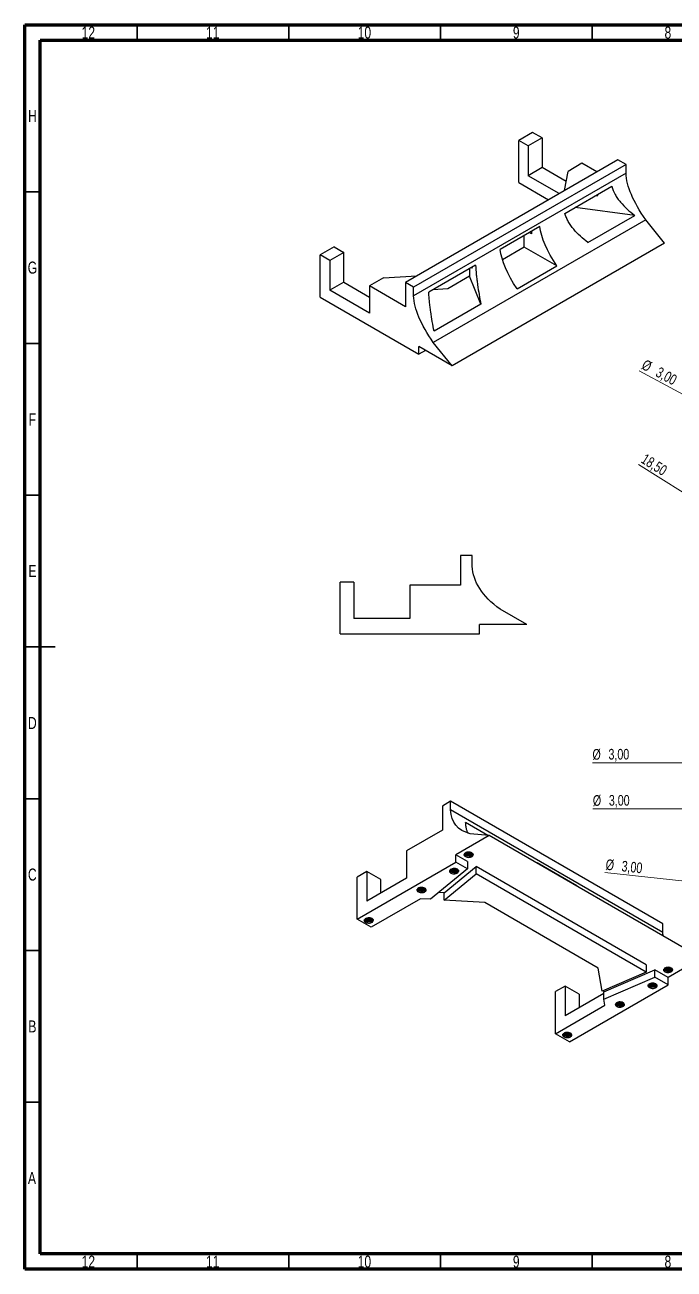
# Model space of a CAD drawing. Header units: millimetres. Extents: x 15 to 589, y 5 to 415.
# Drawn here: x 15 to 229, y 5 to 415 of the extents above; entities that cross this region are included whole.
import ezdxf

# ---------------------------------------------------------------- set-up
doc = ezdxf.new("R2010")
doc.units = ezdxf.units.MM
doc.styles.add('SLDTEXTSTYLE0', font='TXT', dxfattribs={"width": 0.75})
doc.dimstyles.new('SLDDIMSTYLE0', dxfattribs={"dimtxt": 3.5, "dimasz": 3.302, "dimexe": 0, "dimexo": 0.0625, "dimgap": 0.875, "dimtad": 1, "dimrnd": 1e-09, "dimzin": 12, "dimdsep": 46, "dimtxsty": 'SLDTEXTSTYLE0', "dimsah": 1, "dimcen": 0.09, "dimadec": 0, "dimazin": 3, "dimtfac": 1, "dimtofl": 0, "dimtmove": 0, "dimatfit": 3, "dimfxl": 1, "dimfrac": 2, "dimtolj": 1, "dimtzin": 12, "dimarcsym": 0})
doc.dimstyles.new('SLDDIMSTYLE3', dxfattribs={"dimtxt": 3.5, "dimasz": 3.302, "dimexe": 0, "dimexo": 0.0625, "dimgap": 0.875, "dimtad": 1, "dimrnd": 1e-09, "dimzin": 12, "dimdsep": 46, "dimtxsty": 'SLDTEXTSTYLE0', "dimblk1": 'NONE', "dimsah": 1, "dimcen": 0, "dimadec": 0, "dimazin": 3, "dimtfac": 1, "dimtmove": 0, "dimatfit": 3, "dimldrblk": 'NONE', "dimfxl": 1, "dimfrac": 2, "dimtolj": 1, "dimtzin": 12, "dimarcsym": 0})

# ---------------------------------------------------------------- blocks, each defined once
blk = doc.blocks.new('_D_30')
at = {"color": 7, "linetype": 'Continuous', "lineweight": 0}
for q in [(202.1, 171.87), (240.58, 171.87)]:
    blk.add_line((237.58, 171.87), q, dxfattribs=at)
at = {"color": 7, "linetype": 'Continuous', "lineweight": 18}
blk.add_solid([(237.58, 171.87), (234.28, 172.37), (234.28, 171.36)], dxfattribs=at)
at = {"color": 7, "linetype": 'Continuous', "lineweight": 18, "char_height": 3.5, "attachment_point": 1, "style": 'SLDTEXTSTYLE0'}
for s, insert in [('%%c', (202.1, 176.37)), ('3,00', (207.38, 176.42))]:
    blk.add_mtext(s, dxfattribs=dict(at, insert=insert))
blk = doc.blocks.new('_None')
blk = doc.blocks.new('_D_32')
at = {"color": 7, "linetype": 'Continuous', "lineweight": 0}
for q in [(202.23, 156.68), (240.58, 156.68)]:
    blk.add_line((237.58, 156.68), q, dxfattribs=at)
at = {"color": 7, "linetype": 'Continuous', "lineweight": 18}
blk.add_solid([(237.58, 156.68), (234.28, 157.19), (234.28, 156.17)], dxfattribs=at)
at = {"color": 7, "linetype": 'Continuous', "lineweight": 18, "char_height": 3.5, "attachment_point": 1, "style": 'SLDTEXTSTYLE0'}
for s, insert in [('%%c', (202.23, 161.18)), ('3,00', (207.51, 161.23))]:
    blk.add_mtext(s, dxfattribs=dict(at, insert=insert))
blk = doc.blocks.new('_D_34')
at = {"color": 7, "linetype": 'Continuous', "lineweight": 0}
for q in [(206.2, 135.64), (240.57, 131.94)]:
    blk.add_line((237.59, 132.26), q, dxfattribs=at)
at = {"color": 7, "linetype": 'Continuous', "lineweight": 18}
blk.add_solid([(237.59, 132.26), (234.36, 133.12), (234.25, 132.11)], dxfattribs=at)
at = {"color": 7, "linetype": 'Continuous', "lineweight": 18, "char_height": 3.5, "attachment_point": 1, "rotation": 353.8422, "style": 'SLDTEXTSTYLE0'}
for s, insert in [('%%c', (206.68, 140.11)), ('3,00', (211.93, 139.6))]:
    blk.add_mtext(s, dxfattribs=dict(at, insert=insert))
blk = doc.blocks.new('_D_41')
at = {"color": 7, "linetype": 'Continuous', "lineweight": 0}
for p, q in [((231.99, 260.89), (217.27, 270.09)), ((247.68, 251.09), (231.99, 260.89)), ((252.05, 258.08), (247.15, 250.24))]:
    blk.add_line(p, q, dxfattribs=at)
at = {"color": 7, "linetype": 'Continuous', "lineweight": 18}
for points in [[(231.99, 260.89), (234.52, 258.71), (235.06, 259.57)], [(247.68, 251.09), (245.15, 253.27), (244.61, 252.41)]]:
    blk.add_solid(points, dxfattribs=at)
at = {"color": 7, "linetype": 'Continuous', "lineweight": 18, "insert": (219.66, 273.92), "char_height": 3.5, "attachment_point": 1, "rotation": 328, "style": 'SLDTEXTSTYLE0'}
blk.add_mtext('18,50', dxfattribs=at)
blk = doc.blocks.new('_D_44')
at = {"color": 7, "linetype": 'Continuous', "lineweight": 0}
for q in [(217.51, 300.96), (246.65, 285.27)]:
    blk.add_line((244.01, 286.7), q, dxfattribs=at)
at = {"color": 7, "linetype": 'Continuous', "lineweight": 18}
blk.add_solid([(244.01, 286.7), (241.34, 288.71), (240.86, 287.81)], dxfattribs=at)
at = {"color": 7, "linetype": 'Continuous', "lineweight": 18, "char_height": 3.5, "attachment_point": 1, "rotation": 331.7027, "style": 'SLDTEXTSTYLE0'}
for s, insert in [('%%c', (219.64, 304.92)), ('3,00', (224.31, 302.46))]:
    blk.add_mtext(s, dxfattribs=dict(at, insert=insert))

msp = doc.modelspace()

# ---------------------------------------------------------------- linework, layer by layer
at = {"color": 7, "linetype": 'Continuous', "lineweight": 70}
for p, q in [((15, 5), (15, 415)), ((15, 415), (589, 415)), ((20, 10), (20, 410)), ((20, 410), (584, 410)), ((584, 10), (20, 10)), ((589, 5), (15, 5))]:
    msp.add_line(p, q, dxfattribs=at)
at = {"color": 7, "linetype": 'Continuous', "lineweight": 35}
for p, q in [((52, 410), (52, 415)), ((102, 410), (102, 415)), ((152, 410), (152, 415)), ((202, 410), (202, 415)), ((20, 360), (15, 360)), ((20, 310), (15, 310)), ((20, 260), (15, 260)), ((15, 210), (25, 210)), ((20, 210), (15, 210)), ((20, 160), (15, 160)), ((20, 110), (15, 110)), ((20, 60), (15, 60)), ((52, 10), (52, 5)), ((102, 10), (102, 5)), ((152, 10), (152, 5)), ((202, 10), (202, 5))]:
    msp.add_line(p, q, dxfattribs=at)
at = {"color": 7, "linetype": 'Continuous', "lineweight": 25}
for p, q in [((182.36874, 379.59264), (177.77255, 376.93931)), ((185.55072, 377.75572), (180.95453, 375.10239)), ((185.55072, 377.75572), (182.36874, 379.59264)), ((185.55072, 377.75572), (185.55072, 367.95723)), ((177.77255, 363.05812), (177.77255, 376.93931)), ((180.95453, 375.10239), (177.77255, 376.93931)), ((180.95453, 375.10239), (180.95453, 365.3039)), ((210.46821, 370.5455), (140.46464, 330.1333)), ((198.6322, 369.3874), (194.03601, 366.73408)), ((203.54716, 366.55006), (198.6322, 369.3874)), ((213.16062, 368.9912), (210.46821, 370.5455)), ((213.15603, 366.13596), (143.15246, 325.72376)), ((213.16062, 368.9912), (143.15705, 328.579)), ((185.55072, 367.95723), (180.95453, 365.3039)), ((191.17152, 359.40576), (180.95453, 365.3039)), ((193.42352, 363.41236), (185.55072, 367.95723)), ((192.86501, 360.38339), (194.03601, 366.73408)), ((213.15603, 366.13596), (213.16062, 368.9912)), ((177.77255, 363.05812), (187.63541, 357.36441)), ((193.0428, 352.89834), (208.4682, 361.80323)), ((203.29705, 358.81799), (203.86448, 358.74237)), ((203.86448, 358.74237), (203.86448, 359.14556)), ((216.03118, 352.22158), (196.4022, 354.83768)), ((219.64394, 350.78619), (149.64037, 310.37399)), ((184.78609, 348.57837), (171.70461, 341.0266)), ((200.60579, 343.31669), (216.03118, 352.22158)), ((225.85907, 343.05464), (219.64394, 350.78619)), ((179.63518, 341.75344), (179.63518, 345.60482)), ((182.00716, 346.12441), (181.2712, 346.54927)), ((182.00716, 346.97413), (182.00716, 346.12441)), ((116.96137, 341.83376), (112.36517, 339.18044)), ((116.96137, 341.83376), (120.14335, 339.99684)), ((225.85907, 343.05464), (155.85549, 302.64244)), ((179.63518, 341.75344), (172.45322, 337.60739)), ((190.36082, 335.56166), (179.63518, 341.75344)), ((112.36517, 325.29924), (112.36517, 339.18044)), ((115.54715, 337.34352), (112.36517, 339.18044)), ((120.14335, 339.99684), (115.54715, 337.34352)), ((115.54715, 337.34352), (115.54715, 327.54503)), ((120.14335, 330.19835), (120.14335, 339.99684)), ((133.22482, 331.62853), (144.22573, 332.30453)), ((163.55661, 335.87633), (148.13122, 326.97144)), ((161.60396, 332.18527), (154.4077, 328.03096)), ((161.60396, 334.74908), (161.60396, 332.18527)), ((165.30267, 322.93663), (161.60396, 332.18527)), ((162.36276, 335.18713), (162.49376, 334.85956)), ((162.49376, 334.85956), (162.49376, 335.26275)), ((177.27934, 328.00989), (190.36082, 335.56166)), ((120.14335, 330.19835), (115.54715, 327.54503)), ((120.14335, 330.19835), (128.62863, 325.29991)), ((133.22482, 331.62853), (128.62863, 328.9752)), ((128.62863, 328.9752), (128.62863, 319.99325)), ((140.46464, 322.14242), (128.62863, 328.9752)), ((143.15705, 328.579), (140.46464, 330.1333)), ((140.46464, 330.1333), (140.46464, 322.14242)), ((143.15246, 325.72376), (143.15705, 328.579)), ((154.4077, 328.03096), (149.43752, 327.72555)), ((112.36517, 325.29924), (144.89208, 306.52186)), ((128.62863, 319.99325), (115.54715, 327.54503)), ((165.30267, 322.93663), (149.87727, 314.03174)), ((155.85549, 302.64244), (144.89208, 308.97148)), ((144.89208, 306.52186), (144.89208, 308.97148)), ((147.01375, 307.74667), (144.89208, 306.52186)), ((155.85549, 302.64244), (149.64037, 310.37399)), ((162.45551, 240.15556), (158.64787, 240.15556)), ((158.64787, 240.15556), (158.64787, 230.3693)), ((162.44902, 236.65556), (162.45551, 240.15556)), ((123.40922, 231.3693), (118.90922, 231.3693)), ((118.90922, 214.3693), (118.90922, 231.3693)), ((123.40922, 231.3693), (123.40922, 219.3693)), ((141.90922, 230.3693), (141.90922, 219.3693)), ((158.64787, 230.3693), (141.90922, 230.3693)), ((180.41382, 217.3693), (171.62431, 222.44393)), ((141.90922, 219.3693), (123.40922, 219.3693)), ((180.41382, 217.3693), (164.90922, 217.3693)), ((164.90922, 214.3693), (164.90922, 217.3693)), ((118.90922, 214.3693), (164.90922, 214.3693)), ((155.31369, 159.15803), (152.62128, 157.60373)), ((152.62128, 157.60373), (152.62128, 149.61285)), ((155.3091, 156.29749), (155.31369, 159.15803)), ((225.31267, 115.88528), (155.3091, 156.29749)), ((225.31726, 118.74583), (155.31369, 159.15803)), ((167.58333, 147.92112), (160.28786, 152.1327)), ((152.62128, 149.61285), (140.78527, 142.78007)), ((168.01213, 147.88278), (157.04872, 141.55373)), ((168.01213, 147.88278), (161.79701, 148.4385)), ((238.01571, 107.47057), (168.01213, 147.88278)), ((140.78527, 142.78007), (140.78527, 133.79812)), ((157.04872, 139.10411), (157.04872, 141.55373)), ((160.89383, 139.334), (157.04872, 141.55373)), ((160.0904, 141.07309), (160.23071, 141.24763)), ((160.23071, 141.24763), (160.23071, 140.94143)), ((124.52181, 120.32673), (157.04872, 139.10411)), ((127.70379, 136.04484), (124.52181, 134.20792)), ((127.70379, 136.04484), (127.70379, 126.24635)), ((132.29999, 133.39151), (127.70379, 136.04484)), ((160.89383, 136.88438), (148.68613, 126.85902)), ((153.23515, 129.02911), (163.76497, 137.67653)), ((155.29924, 135.65349), (155.43955, 135.82803)), ((155.43955, 135.82803), (155.43955, 135.52183)), ((160.89383, 136.88438), (157.04872, 139.10411)), ((160.89383, 139.334), (160.89383, 136.88438)), ((219.84019, 105.305), (163.76497, 137.67653)), ((163.76497, 135.22691), (163.76497, 137.67653)), ((196.94273, 131.29332), (183.86126, 138.84509)), ((183.86126, 138.84509), (183.88753, 138.71811)), ((124.52181, 120.32673), (124.52181, 134.20792)), ((140.78527, 133.79812), (127.70379, 126.24635)), ((132.29999, 128.89967), (132.29999, 133.39151)), ((153.23515, 126.57949), (163.76497, 135.22691)), ((219.84019, 102.85537), (163.76497, 135.22691)), ((196.94273, 131.29332), (196.84588, 131.23741)), ((196.96951, 131.16604), (196.94273, 131.29332)), ((144.55958, 129.45362), (144.69989, 129.62816)), ((144.69989, 129.62816), (144.69989, 129.32195)), ((153.23515, 129.02911), (151.46133, 129.13811)), ((153.23515, 126.57949), (153.23515, 129.02911)), ((145.38146, 127.06209), (129.11801, 117.6734)), ((148.68613, 126.85902), (145.38146, 127.06209)), ((166.56434, 125.76041), (153.23515, 126.57949)), ((203.93783, 104.18516), (166.56434, 125.76041)), ((129.11801, 117.6734), (124.52181, 120.32673)), ((127.17849, 119.41973), (127.3188, 119.59427)), ((127.3188, 119.59427), (127.3188, 119.28806)), ((225.31267, 115.88528), (225.31726, 118.74583)), ((225.42992, 114.73619), (225.31267, 115.88528)), ((238.01571, 107.47057), (227.0523, 101.14153)), ((205.33038, 96.63289), (203.93783, 104.18516)), ((219.84019, 102.85537), (205.33038, 96.63289)), ((205.82192, 96.41673), (222.69923, 103.6545)), ((219.84019, 105.305), (219.84019, 102.85537)), ((227.0523, 101.14153), (222.69923, 103.6545)), ((222.69923, 101.20488), (222.69923, 103.6545)), ((225.85133, 103.11011), (225.99164, 103.28465)), ((225.99164, 103.28465), (225.99164, 102.97845)), ((194.52538, 79.91452), (227.0523, 98.69191)), ((205.82192, 93.9671), (222.69923, 101.20488)), ((227.0523, 98.69191), (222.69923, 101.20488)), ((227.0523, 98.69191), (227.0523, 101.14153)), ((193.11117, 98.28596), (189.92919, 96.44904)), ((189.92919, 82.56785), (189.92919, 96.44904)), ((193.11117, 98.28596), (193.11117, 88.48747)), ((197.70736, 95.63264), (193.11117, 98.28596)), ((205.82192, 95.82523), (193.11117, 88.48747)), ((197.70736, 95.63264), (197.70736, 91.1408)), ((205.74896, 96.8124), (205.82192, 96.41673)), ((205.82192, 93.9671), (205.82192, 96.41673)), ((220.70662, 97.89461), (220.84692, 98.06915)), ((220.84692, 98.06915), (220.84692, 97.76295)), ((189.92919, 82.56785), (206.19265, 91.95654)), ((206.19265, 91.95654), (205.82192, 93.9671)), ((209.96696, 91.69474), (210.10727, 91.86928)), ((210.10727, 91.86928), (210.10727, 91.56308)), ((194.52538, 79.91452), (189.92919, 82.56785)), ((192.58587, 81.66085), (192.72618, 81.83539)), ((192.72618, 81.83539), (192.72618, 81.52919))]:
    msp.add_line(p, q, dxfattribs=at)
at = {"color": 7, "linetype": 'Continuous', "lineweight": 25, "flags": 128}
for points in [[(160.23071, 140.94143), (160.51536, 140.81269), (160.84511, 140.72701), (161.2008, 140.68938), (161.56175, 140.70199), (161.90698, 140.76409), (162.21644, 140.87209), (162.47214, 141.0197), (162.65922, 141.19834), (162.7668, 141.39765), (162.78863, 141.60602), (162.72345, 141.81135), (162.57504, 142.00171), (162.35203, 142.16604), (162.06737, 142.29478), (161.73762, 142.38046), (161.38193, 142.41809), (161.02098, 142.40548), (160.67575, 142.34338), (160.36629, 142.23538), (160.11059, 142.08777), (159.92352, 141.90912), (159.81594, 141.70982), (159.7941, 141.50145), (159.85928, 141.29612), (160.00769, 141.10576), (160.23071, 140.94143)], [(155.43955, 135.52183), (155.7242, 135.39308), (156.05395, 135.30741), (156.40964, 135.26978), (156.77059, 135.28238), (157.11583, 135.34449), (157.42528, 135.45249), (157.68098, 135.6001), (157.86806, 135.77874), (157.97564, 135.97804), (157.99747, 136.18642), (157.93229, 136.39175), (157.78388, 136.58211), (157.56087, 136.74644), (157.27621, 136.87518), (156.94646, 136.96086), (156.59077, 136.99848), (156.22982, 136.98588), (155.88459, 136.92378), (155.57513, 136.81578), (155.31943, 136.66817), (155.13236, 136.48952), (155.02478, 136.29022), (155.00294, 136.08185), (155.06813, 135.87652), (155.21653, 135.68615), (155.43955, 135.52183)], [(144.69989, 129.32195), (144.98454, 129.19321), (145.31429, 129.10754), (145.66998, 129.06991), (146.03093, 129.08251), (146.37617, 129.14462), (146.68563, 129.25261), (146.94132, 129.40022), (147.1284, 129.57887), (147.23598, 129.77817), (147.25781, 129.98654), (147.19263, 130.19188), (147.04422, 130.38224), (146.82121, 130.54657), (146.53656, 130.67531), (146.2068, 130.76098), (145.85112, 130.79861), (145.49017, 130.78601), (145.14493, 130.7239), (144.83547, 130.61591), (144.57977, 130.4683), (144.3927, 130.28965), (144.28512, 130.09035), (144.26329, 129.88198), (144.32847, 129.67664), (144.47688, 129.48628), (144.69989, 129.32195)], [(127.3188, 119.28806), (127.60345, 119.15932), (127.93321, 119.07365), (128.28889, 119.03602), (128.64984, 119.04862), (128.99508, 119.11073), (129.30454, 119.21872), (129.56024, 119.36633), (129.74731, 119.54498), (129.85489, 119.74428), (129.87672, 119.95265), (129.81154, 120.15799), (129.66313, 120.34835), (129.44012, 120.51268), (129.15547, 120.64142), (128.82571, 120.72709), (128.47003, 120.76472), (128.10908, 120.75212), (127.76384, 120.69001), (127.45438, 120.58202), (127.19868, 120.43441), (127.01161, 120.25576), (126.90403, 120.05646), (126.8822, 119.84809), (126.94738, 119.64275), (127.09579, 119.45239), (127.3188, 119.28806)], [(225.99164, 102.97845), (226.27629, 102.84971), (226.60604, 102.76403), (226.96173, 102.72641), (227.32268, 102.73901), (227.66792, 102.80111), (227.97737, 102.90911), (228.23307, 103.05672), (228.42015, 103.23537), (228.52773, 103.43467), (228.54956, 103.64304), (228.48438, 103.84837), (228.33597, 104.03874), (228.11296, 104.20306), (227.8283, 104.33181), (227.49855, 104.41748), (227.14286, 104.45511), (226.78191, 104.4425), (226.43668, 104.3804), (226.12722, 104.2724), (225.87152, 104.12479), (225.68445, 103.94615), (225.57687, 103.74685), (225.55503, 103.53847), (225.62021, 103.33314), (225.76862, 103.14278), (225.99164, 102.97845)], [(220.84692, 97.76295), (221.13158, 97.63421), (221.46133, 97.54853), (221.81702, 97.51091), (222.17797, 97.52351), (222.5232, 97.58561), (222.83266, 97.69361), (223.08836, 97.84122), (223.27543, 98.01987), (223.38301, 98.21917), (223.40485, 98.42754), (223.33966, 98.63287), (223.19126, 98.82324), (222.96824, 98.98756), (222.68359, 99.11631), (222.35384, 99.20198), (221.99815, 99.23961), (221.6372, 99.227), (221.29196, 99.1649), (220.98251, 99.0569), (220.72681, 98.90929), (220.53973, 98.73065), (220.43215, 98.53135), (220.41032, 98.32297), (220.4755, 98.11764), (220.62391, 97.92728), (220.84692, 97.76295)], [(210.10727, 91.56308), (210.39192, 91.43434), (210.72167, 91.34866), (211.07736, 91.31103), (211.43831, 91.32364), (211.78355, 91.38574), (212.093, 91.49374), (212.3487, 91.64135), (212.53578, 91.82), (212.64336, 92.0193), (212.66519, 92.22767), (212.60001, 92.433), (212.4516, 92.62336), (212.22859, 92.78769), (211.94393, 92.91643), (211.61418, 93.00211), (211.25849, 93.03974), (210.89754, 93.02713), (210.55231, 92.96503), (210.24285, 92.85703), (209.98715, 92.70942), (209.80008, 92.53077), (209.6925, 92.33147), (209.67066, 92.1231), (209.73584, 91.91777), (209.88425, 91.72741), (210.10727, 91.56308)], [(192.72618, 81.52919), (193.01083, 81.40045), (193.34058, 81.31477), (193.69627, 81.27714), (194.05722, 81.28975), (194.40246, 81.35185), (194.71192, 81.45985), (194.96761, 81.60746), (195.15469, 81.78611), (195.26227, 81.98541), (195.2841, 82.19378), (195.21892, 82.39911), (195.07051, 82.58947), (194.8475, 82.7538), (194.56284, 82.88254), (194.23309, 82.96822), (193.8774, 83.00585), (193.51645, 82.99324), (193.17122, 82.93114), (192.86176, 82.82314), (192.60606, 82.67553), (192.41899, 82.49689), (192.31141, 82.29758), (192.28957, 82.08921), (192.35476, 81.88388), (192.50317, 81.69352), (192.72618, 81.52919)]]:
    msp.add_lwpolyline(points, dxfattribs=at)
at = {"color": 7, "linetype": 'Continuous', "lineweight": 25}
for points in [[(219.64394, 350.78619), (215.5017, 356.71857), (213.33907, 361.83516), (213.15603, 366.13596)], [(190.36082, 335.56166), (187.08696, 340.48394), (185.22872, 344.82284), (184.78609, 348.57837)], [(177.27934, 328.00989), (174.00549, 332.93216), (172.14725, 337.27107), (171.70461, 341.0266)], [(149.64037, 310.37399), (145.49813, 316.30637), (143.3355, 321.42296), (143.15246, 325.72376)], [(171.62431, 222.44393), (165.7663, 226.78066), (162.70787, 231.51787), (162.44902, 236.65556)], [(161.79701, 148.4385), (157.65477, 149.58836), (155.49214, 152.20802), (155.3091, 156.29749)]]:
    msp.add_open_spline(points, degree=3, dxfattribs=at)
for points, knots in [([(208.4682, 361.80323), (208.69731, 360.87386), (209.06986, 359.97542), (209.80196, 358.66513), (210.07631, 358.23285), (210.67182, 357.38786), (210.99039, 356.97827), (211.99795, 355.78165), (212.73825, 355.02644), (214.3188, 353.57799), (215.16064, 352.88427), (216.03118, 352.22158)], [0, 0, 0, 0, 0.25, 0.25, 0.375, 0.375, 0.5, 0.5, 0.75, 0.75, 1, 1, 1, 1]), ([(200.60579, 343.31669), (199.73627, 343.9786), (198.90207, 344.66591), (197.32715, 346.10771), (196.58604, 346.86194), (195.57253, 348.06384), (195.24995, 348.47839), (194.65645, 349.31969), (194.38434, 349.74755), (193.89578, 350.61956), (193.67933, 351.06371), (193.30993, 351.97059), (193.15728, 352.43396), (193.0428, 352.89834)], [0, 0, 0, 0, 0.25, 0.25, 0.5, 0.5, 0.625, 0.625, 0.75, 0.75, 0.875, 0.875, 1, 1, 1, 1]), ([(163.55661, 335.87633), (163.60951, 334.84523), (163.69552, 333.78137), (163.86454, 332.14602), (163.92787, 331.59193), (164.06536, 330.48252), (164.13891, 329.93148), (164.37152, 328.2875), (164.54243, 327.20359), (164.90733, 325.05335), (165.10168, 323.98585), (165.30267, 322.93663)], [0, 0, 0, 0, 0.25, 0.25, 0.375, 0.375, 0.5, 0.5, 0.75, 0.75, 1, 1, 1, 1]), ([(149.87727, 314.03174), (149.67653, 315.07973), (149.48394, 316.13743), (149.12034, 318.27851), (148.94924, 319.3618), (148.71525, 321.01371), (148.64078, 321.57149), (148.50376, 322.67631), (148.44094, 323.22499), (148.32814, 324.31392), (148.27817, 324.85418), (148.19289, 325.92507), (148.15765, 326.45622), (148.13122, 326.97144)], [0, 0, 0, 0, 0.25, 0.25, 0.5, 0.5, 0.625, 0.625, 0.75, 0.75, 0.875, 0.875, 1, 1, 1, 1]), ([(161.09263, 148.67467), (161.00183, 148.84116), (160.85479, 149.11077), (160.67946, 149.62963), (160.548, 150.13613), (160.43568, 150.73564), (160.34625, 151.39792), (160.30655, 151.89751), (160.28786, 152.1327)], [0, 0, 0, 0, 0.2454421718, 0.3974591655, 0.5494486852, 0.7053948258, 0.8613100299, 1, 1, 1, 1]), ([(160.23071, 140.94143), (160.10545, 141.03834), (159.85308, 141.2336), (159.81292, 141.48094), (159.79269, 141.60551)], [0, 0, 0, 0, 0.496348797, 1, 1, 1, 1]), ([(160.23071, 141.24763), (160.10021, 141.34326), (159.89806, 141.4914), (159.85906, 141.67958), (159.84524, 141.74628)], [0, 0, 0, 0, 0.645548964, 1, 1, 1, 1]), ([(162.74811, 141.68978), (162.73223, 141.62697), (162.68963, 141.45854), (162.37419, 141.23194), (161.88162, 141.06583), (161.2907, 141.02129), (160.7006, 141.11584), (160.21194, 141.33503), (159.91075, 141.58233), (159.87071, 141.75434), (159.85867, 141.80607)], [0, 0, 0, 0, 0.085408454, 0.229072356, 0.372736259, 0.51192301, 0.656844427, 0.798056784, 0.939269141, 1, 1, 1, 1]), ([(162.68641, 141.83035), (162.6842, 141.82409), (162.64537, 141.7141), (162.36487, 141.53989), (161.88442, 141.37168), (161.28852, 141.32726), (160.70664, 141.42342), (160.2169, 141.62531), (160.03871, 141.82239), (159.95705, 141.9127)], [0, 0, 0, 0, 0.010314355, 0.181185371, 0.352056388, 0.517602368, 0.689969048, 0.857924244, 1, 1, 1, 1]), ([(162.65743, 141.89637), (162.56706, 141.81056), (162.37981, 141.63274), (161.87762, 141.47522), (161.29014, 141.42879), (160.70725, 141.52614), (160.2401, 141.71468), (160.07494, 141.89414), (160.00752, 141.9674)], [0, 0, 0, 0, 0.167423379, 0.346910327, 0.520803733, 0.701861761, 0.878285864, 1, 1, 1, 1]), ([(162.47382, 142.05801), (162.43586, 142.02473), (162.29585, 141.90199), (161.87342, 141.78391), (161.28993, 141.73362), (160.71266, 141.83537), (160.31263, 141.97926), (160.18931, 142.10192), (160.16976, 142.12136)], [0, 0, 0, 0, 0.0823435688, 0.3036949125, 0.518148048, 0.741436918, 0.9590110228, 1, 1, 1, 1]), ([(162.40791, 142.10818), (162.38995, 142.09318), (162.26677, 141.99034), (161.8692, 141.88671), (161.29548, 141.83773), (160.7016, 141.92702), (160.39646, 142.08288), (160.24879, 142.15831)], [0, 0, 0, 0, 0.041691184, 0.285927115, 0.522551661, 0.76892543, 1, 1, 1, 1]), ([(162.06558, 142.27566), (161.99884, 142.25074), (161.77737, 142.16804), (161.29149, 142.15374), (160.83158, 142.20123), (160.62814, 142.29682), (160.58671, 142.31629)], [0, 0, 0, 0, 0.157500446, 0.522626881, 0.902796976, 1, 1, 1, 1]), ([(161.91145, 142.32676), (161.89444, 142.32091), (161.72008, 142.26099), (161.30312, 142.24648), (160.95009, 142.31779), (160.78083, 142.35198)], [0, 0, 0, 0, 0.053257018, 0.546072547, 1, 1, 1, 1]), ([(155.43955, 135.52183), (155.31429, 135.61874), (155.06192, 135.814), (155.02176, 136.06134), (155.00153, 136.18591)], [0, 0, 0, 0, 0.496348797, 1, 1, 1, 1]), ([(155.43955, 135.82803), (155.30905, 135.92366), (155.1069, 136.07179), (155.0679, 136.25998), (155.05408, 136.32668)], [0, 0, 0, 0, 0.645548964, 1, 1, 1, 1]), ([(157.95695, 136.27017), (157.94107, 136.20737), (157.89847, 136.03893), (157.58303, 135.81233), (157.09047, 135.64623), (156.49954, 135.60169), (155.90944, 135.69624), (155.42078, 135.91543), (155.11959, 136.16272), (155.07955, 136.33474), (155.06751, 136.38647)], [0, 0, 0, 0, 0.085408454, 0.229072356, 0.372736259, 0.51192301, 0.656844427, 0.798056784, 0.939269141, 1, 1, 1, 1]), ([(157.89525, 136.41075), (157.89304, 136.40449), (157.85421, 136.2945), (157.57371, 136.12028), (157.09326, 135.95207), (156.49736, 135.90766), (155.91549, 136.00382), (155.42574, 136.20571), (155.24755, 136.40279), (155.16589, 136.4931)], [0, 0, 0, 0, 0.010314355, 0.181185371, 0.352056388, 0.517602368, 0.689969048, 0.857924244, 1, 1, 1, 1]), ([(157.86627, 136.47677), (157.7759, 136.39095), (157.58865, 136.21314), (157.08647, 136.05561), (156.49898, 136.00919), (155.91609, 136.10654), (155.44894, 136.29507), (155.28379, 136.47454), (155.21636, 136.5478)], [0, 0, 0, 0, 0.167423379, 0.346910327, 0.520803733, 0.701861761, 0.878285864, 1, 1, 1, 1]), ([(157.68266, 136.6384), (157.6447, 136.60512), (157.50469, 136.48239), (157.08226, 136.36431), (156.49877, 136.31401), (155.9215, 136.41577), (155.52147, 136.55966), (155.39815, 136.68232), (155.3786, 136.70176)], [0, 0, 0, 0, 0.082343569, 0.303694913, 0.518148048, 0.741436918, 0.959011023, 1, 1, 1, 1]), ([(157.61676, 136.68858), (157.59879, 136.67358), (157.47561, 136.57074), (157.07804, 136.46711), (156.50432, 136.41813), (155.91044, 136.50742), (155.60531, 136.66328), (155.45763, 136.73871)], [0, 0, 0, 0, 0.041691184, 0.285927115, 0.522551661, 0.76892543, 1, 1, 1, 1]), ([(157.27442, 136.85605), (157.20768, 136.83113), (156.98621, 136.74844), (156.50033, 136.73413), (156.04043, 136.78162), (155.83698, 136.87722), (155.79555, 136.89669)], [0, 0, 0, 0, 0.157500446, 0.522626881, 0.902796976, 1, 1, 1, 1]), ([(157.12029, 136.90715), (157.10328, 136.90131), (156.92892, 136.84139), (156.51196, 136.82688), (156.15893, 136.89819), (155.98967, 136.93238)], [0, 0, 0, 0, 0.053257018, 0.546072547, 1, 1, 1, 1]), ([(144.69989, 129.32195), (144.57463, 129.41887), (144.32227, 129.61412), (144.2821, 129.86147), (144.26187, 129.98604)], [0, 0, 0, 0, 0.496348797, 1, 1, 1, 1]), ([(144.69989, 129.62816), (144.56939, 129.72379), (144.36724, 129.87192), (144.32824, 130.06011), (144.31442, 130.12681)], [0, 0, 0, 0, 0.6455489644, 1, 1, 1, 1]), ([(147.21729, 130.0703), (147.20141, 130.0075), (147.15881, 129.83906), (146.84338, 129.61246), (146.35081, 129.44636), (145.75988, 129.40182), (145.16978, 129.49637), (144.68112, 129.71556), (144.37994, 129.96285), (144.33989, 130.13487), (144.32785, 130.1866)], [0, 0, 0, 0, 0.085408454, 0.229072356, 0.372736259, 0.51192301, 0.656844427, 0.798056784, 0.939269141, 1, 1, 1, 1]), ([(147.15559, 130.21087), (147.15338, 130.20461), (147.11456, 130.09463), (146.83405, 129.92041), (146.3536, 129.7522), (145.75771, 129.70778), (145.17583, 129.80395), (144.68609, 130.00584), (144.50789, 130.20291), (144.42623, 130.29323)], [0, 0, 0, 0, 0.010314355, 0.181185371, 0.352056388, 0.517602368, 0.689969048, 0.857924244, 1, 1, 1, 1]), ([(147.12661, 130.2769), (147.03625, 130.19108), (146.849, 130.01327), (146.34681, 129.85574), (145.75932, 129.80931), (145.17643, 129.90667), (144.70928, 130.0952), (144.54413, 130.27467), (144.47671, 130.34793)], [0, 0, 0, 0, 0.167423379, 0.346910327, 0.520803733, 0.701861761, 0.878285864, 1, 1, 1, 1]), ([(146.94301, 130.43853), (146.90504, 130.40525), (146.76503, 130.28251), (146.34261, 130.16444), (145.75911, 130.11414), (145.18184, 130.2159), (144.78182, 130.35979), (144.65849, 130.48244), (144.63894, 130.50189)], [0, 0, 0, 0, 0.082343569, 0.303694913, 0.518148048, 0.741436918, 0.959011023, 1, 1, 1, 1]), ([(146.8771, 130.4887), (146.85914, 130.47371), (146.73596, 130.37086), (146.33838, 130.26724), (145.76466, 130.21825), (145.17078, 130.30755), (144.86565, 130.4634), (144.71797, 130.53883)], [0, 0, 0, 0, 0.041691184, 0.285927115, 0.522551661, 0.76892543, 1, 1, 1, 1]), ([(146.53476, 130.65618), (146.46802, 130.63126), (146.24656, 130.54857), (145.76067, 130.53426), (145.30077, 130.58175), (145.09732, 130.67735), (145.05589, 130.69682)], [0, 0, 0, 0, 0.157500446, 0.522626881, 0.902796976, 1, 1, 1, 1]), ([(146.38063, 130.70728), (146.36362, 130.70144), (146.18926, 130.64152), (145.7723, 130.627), (145.41927, 130.69832), (145.25001, 130.73251)], [0, 0, 0, 0, 0.053257018, 0.546072547, 1, 1, 1, 1]), ([(127.3188, 119.28806), (127.19354, 119.38498), (126.94118, 119.58024), (126.90101, 119.82758), (126.88078, 119.95215)], [0, 0, 0, 0, 0.496348797, 1, 1, 1, 1]), ([(127.3188, 119.59427), (127.1883, 119.6899), (126.98615, 119.83803), (126.94715, 120.02622), (126.93333, 120.09292)], [0, 0, 0, 0, 0.6455489644, 1, 1, 1, 1]), ([(129.8362, 120.03641), (129.82032, 119.97361), (129.77773, 119.80517), (129.46229, 119.57857), (128.96972, 119.41247), (128.37879, 119.36793), (127.78869, 119.46248), (127.30003, 119.68167), (126.99885, 119.92896), (126.9588, 120.10098), (126.94676, 120.15271)], [0, 0, 0, 0, 0.085408454, 0.229072356, 0.372736259, 0.51192301, 0.656844427, 0.798056784, 0.939269141, 1, 1, 1, 1]), ([(129.7745, 120.17699), (129.77229, 120.17072), (129.73347, 120.06074), (129.45297, 119.88652), (128.97251, 119.71831), (128.37662, 119.6739), (127.79474, 119.77006), (127.305, 119.97195), (127.1268, 120.16903), (127.04514, 120.25934)], [0, 0, 0, 0, 0.010314355, 0.181185371, 0.352056388, 0.517602368, 0.689969048, 0.857924244, 1, 1, 1, 1]), ([(129.74553, 120.24301), (129.65516, 120.15719), (129.46791, 119.97938), (128.96572, 119.82185), (128.37823, 119.77542), (127.79534, 119.87278), (127.32819, 120.06131), (127.16304, 120.24078), (127.09562, 120.31404)], [0, 0, 0, 0, 0.167423379, 0.346910327, 0.520803733, 0.701861761, 0.878285864, 1, 1, 1, 1]), ([(129.56192, 120.40464), (129.52396, 120.37136), (129.38394, 120.24863), (128.96152, 120.13055), (128.37802, 120.08025), (127.80075, 120.18201), (127.40073, 120.3259), (127.2774, 120.44856), (127.25785, 120.468)], [0, 0, 0, 0, 0.082343569, 0.303694913, 0.518148048, 0.741436918, 0.959011023, 1, 1, 1, 1]), ([(129.49601, 120.45481), (129.47805, 120.43982), (129.35487, 120.33698), (128.95729, 120.23335), (128.38357, 120.18436), (127.78969, 120.27366), (127.48456, 120.42951), (127.33688, 120.50495)], [0, 0, 0, 0, 0.041691184, 0.285927115, 0.522551661, 0.76892543, 1, 1, 1, 1]), ([(129.15368, 120.62229), (129.08693, 120.59737), (128.86547, 120.51468), (128.37958, 120.50037), (127.91968, 120.54786), (127.71623, 120.64346), (127.67481, 120.66293)], [0, 0, 0, 0, 0.157500446, 0.522626881, 0.902796976, 1, 1, 1, 1]), ([(128.99954, 120.67339), (128.98254, 120.66755), (128.80817, 120.60763), (128.39122, 120.59311), (128.03819, 120.66443), (127.86892, 120.69862)], [0, 0, 0, 0, 0.053257018, 0.546072547, 1, 1, 1, 1]), ([(225.99164, 102.97845), (225.86638, 103.07537), (225.61401, 103.27062), (225.57385, 103.51796), (225.55362, 103.64254)], [0, 0, 0, 0, 0.496348797, 1, 1, 1, 1]), ([(225.99164, 103.28465), (225.86114, 103.38028), (225.65899, 103.52842), (225.61999, 103.7166), (225.60617, 103.78331)], [0, 0, 0, 0, 0.645548964, 1, 1, 1, 1]), ([(228.50904, 103.7268), (228.49316, 103.664), (228.45056, 103.49556), (228.13512, 103.26896), (227.64255, 103.10285), (227.05163, 103.05832), (226.46153, 103.15287), (225.97287, 103.37205), (225.67168, 103.61935), (225.63164, 103.79136), (225.6196, 103.84309)], [0, 0, 0, 0, 0.085408454, 0.229072356, 0.372736259, 0.51192301, 0.656844427, 0.798056784, 0.939269141, 1, 1, 1, 1]), ([(228.44734, 103.86737), (228.44513, 103.86111), (228.4063, 103.75112), (228.1258, 103.57691), (227.64535, 103.4087), (227.04945, 103.36428), (226.46758, 103.46044), (225.97783, 103.66234), (225.79964, 103.85941), (225.71798, 103.94972)], [0, 0, 0, 0, 0.010314355, 0.181185371, 0.352056388, 0.517602368, 0.689969048, 0.857924244, 1, 1, 1, 1]), ([(228.41836, 103.93339), (228.32799, 103.84758), (228.14074, 103.66976), (227.63856, 103.51224), (227.05107, 103.46581), (226.46818, 103.56316), (226.00103, 103.7517), (225.83588, 103.93116), (225.76845, 104.00443)], [0, 0, 0, 0, 0.167423379, 0.346910327, 0.520803733, 0.701861761, 0.878285864, 1, 1, 1, 1]), ([(228.23475, 104.09503), (228.19679, 104.06175), (228.05678, 103.93901), (227.63435, 103.82094), (227.05086, 103.77064), (226.47359, 103.8724), (226.07356, 104.01628), (225.95024, 104.13894), (225.93069, 104.15839)], [0, 0, 0, 0, 0.082343569, 0.303694913, 0.518148048, 0.741436918, 0.959011023, 1, 1, 1, 1]), ([(228.16885, 104.1452), (228.15088, 104.1302), (228.02765, 104.02733), (227.63176, 103.92457), (227.05069, 103.87183), (226.47709, 103.97643), (226.09868, 104.10259), (225.99036, 104.20445), (225.98973, 104.20505)], [0, 0, 0, 0, 0.041261705, 0.282981654, 0.517168626, 0.761004391, 0.998599522, 1, 1, 1, 1]), ([(227.82651, 104.31268), (227.75977, 104.28776), (227.5383, 104.20506), (227.05242, 104.19076), (226.59252, 104.23825), (226.38907, 104.33385), (226.34764, 104.35331)], [0, 0, 0, 0, 0.157500446, 0.522626881, 0.902796976, 1, 1, 1, 1]), ([(227.67238, 104.36378), (227.65537, 104.35794), (227.48101, 104.29802), (227.06405, 104.2835), (226.71102, 104.35481), (226.54176, 104.38901)], [0, 0, 0, 0, 0.053257018, 0.546072547, 1, 1, 1, 1]), ([(220.84692, 97.76295), (220.72166, 97.85987), (220.4693, 98.05512), (220.42913, 98.30246), (220.4089, 98.42704)], [0, 0, 0, 0, 0.496348797, 1, 1, 1, 1]), ([(220.84692, 98.06915), (220.71643, 98.16478), (220.51427, 98.31292), (220.47528, 98.5011), (220.46145, 98.56781)], [0, 0, 0, 0, 0.6455489644, 1, 1, 1, 1]), ([(223.36433, 98.5113), (223.34845, 98.4485), (223.30585, 98.28006), (222.99041, 98.05346), (222.49784, 97.88735), (221.90692, 97.84282), (221.31682, 97.93737), (220.82816, 98.15655), (220.52697, 98.40385), (220.48693, 98.57586), (220.47488, 98.62759)], [0, 0, 0, 0, 0.085408454, 0.229072356, 0.372736259, 0.51192301, 0.656844427, 0.798056784, 0.939269141, 1, 1, 1, 1]), ([(223.30263, 98.65187), (223.30042, 98.64561), (223.26159, 98.53562), (222.98109, 98.36141), (222.50064, 98.1932), (221.90474, 98.14878), (221.32286, 98.24494), (220.83312, 98.44684), (220.65493, 98.64391), (220.57327, 98.73422)], [0, 0, 0, 0, 0.010314355, 0.181185371, 0.352056388, 0.517602368, 0.689969048, 0.857924244, 1, 1, 1, 1]), ([(223.27365, 98.71789), (223.18328, 98.63208), (222.99603, 98.45427), (222.49384, 98.29674), (221.90636, 98.25031), (221.32346, 98.34766), (220.85631, 98.5362), (220.69116, 98.71566), (220.62374, 98.78893)], [0, 0, 0, 0, 0.167423379, 0.346910327, 0.520803733, 0.701861761, 0.878285864, 1, 1, 1, 1]), ([(223.09004, 98.87953), (223.05208, 98.84625), (222.91207, 98.72351), (222.48964, 98.60544), (221.90615, 98.55514), (221.32887, 98.6569), (220.92885, 98.80078), (220.80553, 98.92344), (220.78598, 98.94289)], [0, 0, 0, 0, 0.0823435688, 0.3036949125, 0.518148048, 0.741436918, 0.9590110228, 1, 1, 1, 1]), ([(223.02413, 98.9297), (223.00617, 98.91471), (222.88299, 98.81186), (222.48541, 98.70824), (221.9117, 98.65925), (221.31782, 98.74854), (221.01268, 98.9044), (220.86501, 98.97983)], [0, 0, 0, 0, 0.041691184, 0.285927115, 0.522551661, 0.76892543, 1, 1, 1, 1]), ([(222.6818, 99.09718), (222.61506, 99.07226), (222.39359, 98.98956), (221.90771, 98.97526), (221.4478, 99.02275), (221.24436, 99.11835), (221.20293, 99.13781)], [0, 0, 0, 0, 0.157500446, 0.522626881, 0.902796976, 1, 1, 1, 1]), ([(222.52766, 99.14828), (222.51066, 99.14244), (222.3363, 99.08252), (221.91934, 99.068), (221.56631, 99.13931), (221.39704, 99.17351)], [0, 0, 0, 0, 0.053257018, 0.546072547, 1, 1, 1, 1]), ([(210.10727, 91.56308), (209.98201, 91.65999), (209.72964, 91.85525), (209.68948, 92.10259), (209.66925, 92.22717)], [0, 0, 0, 0, 0.496348797, 1, 1, 1, 1]), ([(210.10727, 91.86928), (209.97677, 91.96491), (209.77462, 92.11305), (209.73562, 92.30123), (209.7218, 92.36793)], [0, 0, 0, 0, 0.645548964, 1, 1, 1, 1]), ([(212.62467, 92.31143), (212.60879, 92.24862), (212.56619, 92.08019), (212.25075, 91.85359), (211.75818, 91.68748), (211.16726, 91.64294), (210.57716, 91.73749), (210.0885, 91.95668), (209.78731, 92.20398), (209.74727, 92.37599), (209.73523, 92.42772)], [0, 0, 0, 0, 0.085408454, 0.229072356, 0.372736259, 0.51192301, 0.656844427, 0.798056784, 0.939269141, 1, 1, 1, 1]), ([(212.56297, 92.452), (212.56076, 92.44574), (212.52193, 92.33575), (212.24143, 92.16154), (211.76098, 91.99333), (211.16508, 91.94891), (210.5832, 92.04507), (210.09346, 92.24696), (209.91527, 92.44404), (209.83361, 92.53435)], [0, 0, 0, 0, 0.010314355, 0.181185371, 0.352056388, 0.517602368, 0.689969048, 0.857924244, 1, 1, 1, 1]), ([(212.53399, 92.51802), (212.44362, 92.43221), (212.25637, 92.25439), (211.75419, 92.09687), (211.1667, 92.05044), (210.58381, 92.14779), (210.11666, 92.33633), (209.95151, 92.51579), (209.88408, 92.58906)], [0, 0, 0, 0, 0.167423379, 0.346910327, 0.520803733, 0.701861761, 0.878285864, 1, 1, 1, 1]), ([(212.35038, 92.67966), (212.31242, 92.64638), (212.17241, 92.52364), (211.74998, 92.40556), (211.16649, 92.35527), (210.58922, 92.45702), (210.18919, 92.60091), (210.06587, 92.72357), (210.04632, 92.74301)], [0, 0, 0, 0, 0.082343569, 0.303694913, 0.518148048, 0.741436918, 0.959011023, 1, 1, 1, 1]), ([(212.28448, 92.72983), (212.26651, 92.71483), (212.14333, 92.61199), (211.74576, 92.50837), (211.17204, 92.45938), (210.57816, 92.54867), (210.27303, 92.70453), (210.12535, 92.77996)], [0, 0, 0, 0, 0.041691184, 0.285927115, 0.522551661, 0.76892543, 1, 1, 1, 1]), ([(211.94214, 92.89731), (211.8754, 92.87239), (211.65393, 92.78969), (211.16805, 92.77539), (210.70815, 92.82288), (210.5047, 92.91848), (210.46327, 92.93794)], [0, 0, 0, 0, 0.157500446, 0.522626881, 0.902796976, 1, 1, 1, 1]), ([(211.78801, 92.94841), (211.771, 92.94256), (211.59664, 92.88264), (211.17968, 92.86813), (210.82665, 92.93944), (210.65739, 92.97363)], [0, 0, 0, 0, 0.053257018, 0.546072547, 1, 1, 1, 1]), ([(192.72618, 81.52919), (192.60092, 81.6261), (192.34855, 81.82136), (192.30839, 82.0687), (192.28816, 82.19328)], [0, 0, 0, 0, 0.496348797, 1, 1, 1, 1]), ([(192.72618, 81.83539), (192.59568, 81.93102), (192.39353, 82.07916), (192.35453, 82.26734), (192.34071, 82.33404)], [0, 0, 0, 0, 0.645548964, 1, 1, 1, 1]), ([(195.24358, 82.27754), (195.2277, 82.21474), (195.1851, 82.0463), (194.86966, 81.8197), (194.3771, 81.65359), (193.78617, 81.60906), (193.19607, 81.7036), (192.70741, 81.92279), (192.40622, 82.17009), (192.36618, 82.3421), (192.35414, 82.39383)], [0, 0, 0, 0, 0.085408454, 0.229072356, 0.372736259, 0.51192301, 0.656844427, 0.798056784, 0.939269141, 1, 1, 1, 1]), ([(195.18188, 82.41811), (195.17967, 82.41185), (195.14084, 82.30186), (194.86034, 82.12765), (194.37989, 81.95944), (193.78399, 81.91502), (193.20212, 82.01118), (192.71237, 82.21307), (192.53418, 82.41015), (192.45252, 82.50046)], [0, 0, 0, 0, 0.010314355, 0.181185371, 0.352056388, 0.517602368, 0.689969048, 0.857924244, 1, 1, 1, 1]), ([(195.1529, 82.48413), (195.06253, 82.39832), (194.87529, 82.2205), (194.3731, 82.06298), (193.78561, 82.01655), (193.20272, 82.1139), (192.73557, 82.30244), (192.57042, 82.4819), (192.50299, 82.55517)], [0, 0, 0, 0, 0.1674233785, 0.3469103272, 0.5208037325, 0.7018617613, 0.8782858639, 1, 1, 1, 1]), ([(194.9693, 82.64577), (194.93133, 82.61249), (194.79132, 82.48975), (194.36889, 82.37167), (193.7854, 82.32138), (193.20813, 82.42313), (192.80811, 82.56702), (192.68478, 82.68968), (192.66523, 82.70912)], [0, 0, 0, 0, 0.082343569, 0.303694913, 0.518148048, 0.741436918, 0.959011023, 1, 1, 1, 1]), ([(194.90339, 82.69594), (194.88543, 82.68094), (194.76225, 82.5781), (194.36467, 82.47448), (193.79095, 82.42549), (193.19707, 82.51478), (192.89194, 82.67064), (192.74426, 82.74607)], [0, 0, 0, 0, 0.041691184, 0.285927115, 0.522551661, 0.76892543, 1, 1, 1, 1]), ([(194.56105, 82.86342), (194.49431, 82.8385), (194.27285, 82.7558), (193.78696, 82.7415), (193.32706, 82.78899), (193.12361, 82.88459), (193.08218, 82.90405)], [0, 0, 0, 0, 0.1575004465, 0.5226268808, 0.9027969759, 1, 1, 1, 1]), ([(194.40692, 82.91452), (194.38991, 82.90867), (194.21555, 82.84875), (193.79859, 82.83424), (193.44556, 82.90555), (193.2763, 82.93974)], [0, 0, 0, 0, 0.053257018, 0.546072547, 1, 1, 1, 1])]:
    msp.add_open_spline(points, degree=3, knots=knots, dxfattribs=at)

# ---------------------------------------------------------------- texts
at = {"color": 7, "linetype": 'Continuous', "lineweight": 0, "char_height": 3.96875, "attachment_point": 2, "style": 'SLDTEXTSTYLE0'}
for s, insert in [('12', (35.92007, 414.44577)), ('11', (76.92007, 414.44577)), ('10', (126.92007, 414.44577)), ('9', (176.96004, 414.44577)), ('8', (226.96004, 414.44577)), ('H', (17.49035, 386.94577)), ('G', (17.48668, 337.00253)), ('F', (17.45774, 286.94577)), ('E', (17.50781, 237.00253)), ('D', (17.45269, 186.94577)), ('C', (17.45866, 137.00253)), ('B', (17.4706, 86.94577)), ('A', (17.33969, 37.00253)), ('12', (35.92007, 9.44577)), ('11', (76.92007, 9.44577)), ('10', (126.92007, 9.44577)), ('9', (176.96004, 9.44577)), ('8', (226.96004, 9.44577))]:
    msp.add_mtext(s, dxfattribs=dict(at, insert=insert))

# ---------------------------------------------------------------- dimensions: what is measured, and where the dimension line sits
at = {"color": 7, "linetype": 'Continuous', "lineweight": 18}
for p1, p2, picture, middle in [((246.64997, 285.27376), (244.00847, 286.6959), '_D_44', (223.67705, 297.64203)), ((240.57959, 171.86602), (237.57959, 171.86602), '_D_30', (209.13303, 171.86603)), ((240.57959, 156.67785), (237.57959, 156.67785), '_D_32', (209.26353, 156.67786)), ((240.57093, 131.93638), (237.58824, 132.25818), '_D_34', (213.1718, 134.89247))]:
    dim = msp.add_diameter_dim_2p(p1=p1, p2=p2, dimstyle='SLDDIMSTYLE3', dxfattribs=at)
    dim.commit()
    dim.dimension.update_dxf_attribs({"geometry": picture, "text_midpoint": middle, "dimtype": 163})
dim = msp.add_linear_dim(base=(233.46518, 263.24738), p1=(252.58133, 258.92863), p2=(230.76653, 258.92863), angle=328, dimstyle='SLDDIMSTYLE0', dxfattribs=at)
dim.commit()
dim.dimension.update_dxf_attribs({"geometry": '_D_41', "text_midpoint": (223.67704, 269.3637), "dimtype": 160})

doc.saveas('drawing.dxf')
